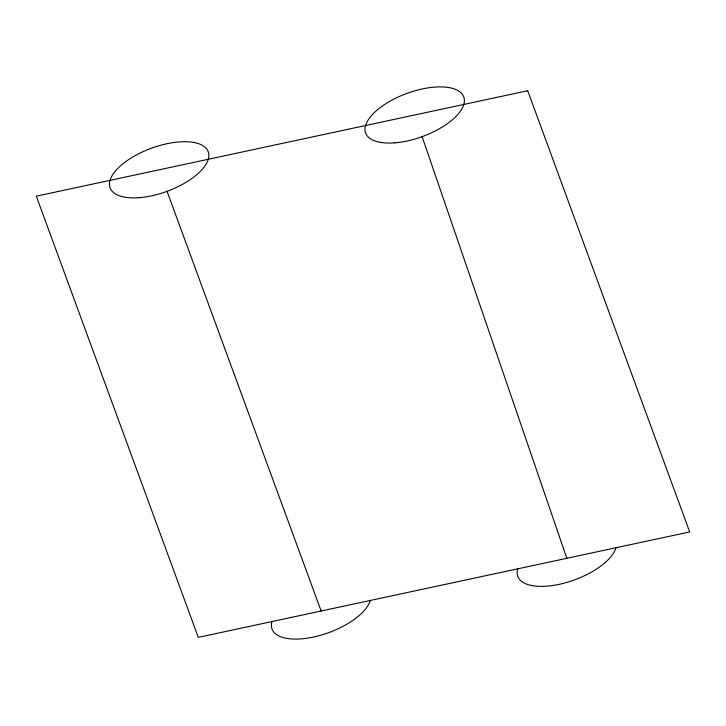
<?xml version="1.0" encoding="UTF-8"?>
<svg xmlns="http://www.w3.org/2000/svg" width="726" height="726" viewBox="0 0 726 726"><rect width="100%" height="100%" fill="white"/><g stroke="black" fill="none" stroke-linecap="round" stroke-linejoin="round"><path stroke-width="1.09" d="M166.962 191.074L321.146 611.011M422.033 136.406L566.852 558.294M615.993 547.749A52.29 22.923 -20.2 0 1 559.292 584.312A52.29 22.923 -20.2 0 1 517.711 568.839M370.287 600.466A52.29 22.923 -20.2 0 1 313.587 637.02A52.29 22.923 -20.2 0 1 272.005 621.556M527.711 90.741L36.3 196.174L198.289 637.364L689.7 531.94L527.711 90.741M139.138 197.672A52.29 22.923 -20.2 0 0 208.58 152.896A52.29 22.923 -20.2 0 0 129.745 158.876A52.29 22.923 -20.2 0 0 139.138 197.672M394.672 142.84A52.29 22.923 -20.2 0 0 464.105 98.074A52.29 22.923 -20.2 0 0 385.279 104.054A52.29 22.923 -20.2 0 0 394.672 142.84"/></g></svg>
